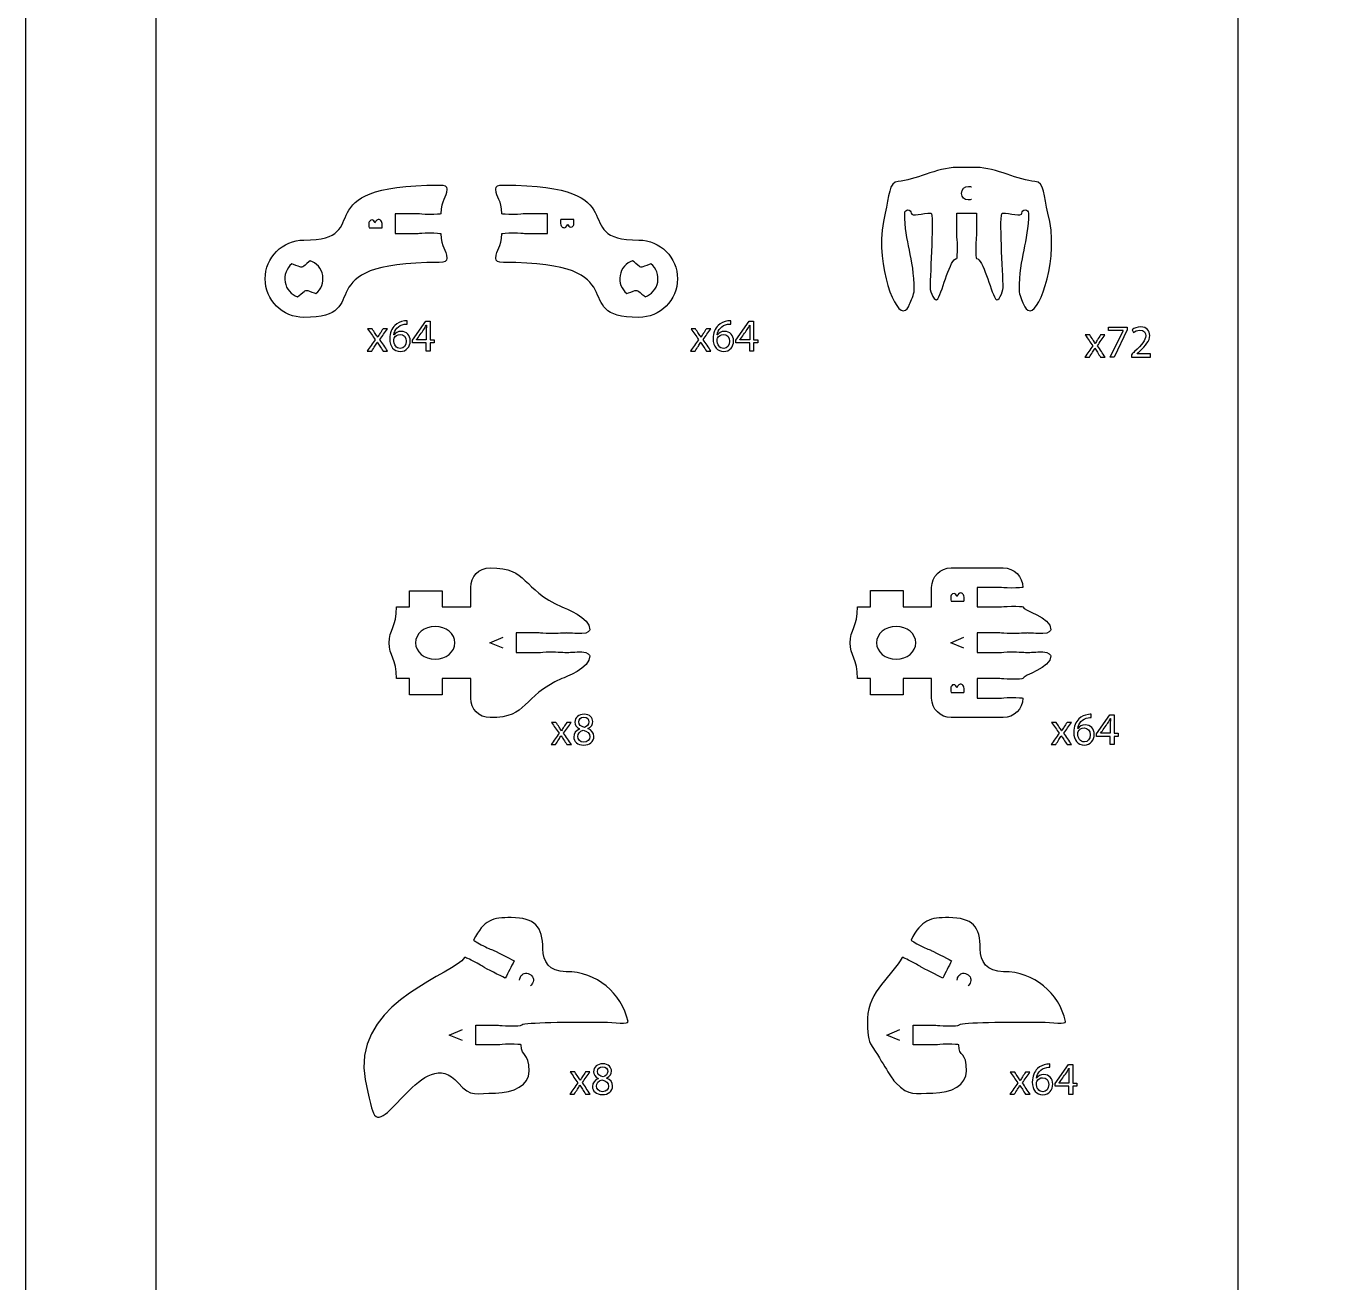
# Model space of a CAD drawing. Extents: x 0 to 1000, y 0 to 600.
# Drawn here: x 0 to 199.1, y 214.3 to 407.2 of the extents above; entities that cross this region are included whole.
import ezdxf

# ---------------------------------------------------------------- set-up
doc = ezdxf.new("R2010")
doc.units = 0
doc.header["$MEASUREMENT"] = 0
doc.layers.add('DEFAULT', color=7, linetype='CONTINUOUS')

msp = doc.modelspace()

# ---------------------------------------------------------------- linework, layer by layer
at = {"layer": 'DEFAULT', "color": 250}
for points in [[(0.05, 600.05), (1000.05, 600.05), (1000.05, 0.05), (0.05, 0.05)], [(61.53, 357.27), (61.53, 358.52), (59.4, 358.52), (59.4, 358.93), (61.45, 361.85), (62.12, 361.85), (62.12, 359), (62.76, 359), (62.76, 358.52), (62.12, 358.52), (62.12, 357.27)], [(111.19, 357.27), (111.19, 358.52), (109.06, 358.52), (109.06, 358.93), (111.1, 361.85), (111.77, 361.85), (111.77, 359), (112.42, 359), (112.42, 358.52), (111.77, 358.52), (111.77, 357.27)], [(169.16, 360.91), (169.16, 360.5), (167.16, 356.33), (166.52, 356.33), (168.51, 360.38), (168.51, 360.4), (166.26, 360.4), (166.26, 360.91)], [(166.56, 296.84), (166.56, 298.09), (164.43, 298.09), (164.43, 298.5), (166.48, 301.43), (167.15, 301.43), (167.15, 298.58), (167.79, 298.58), (167.79, 298.09), (167.15, 298.09), (167.15, 296.84)], [(160.2, 243.14), (160.2, 244.39), (158.07, 244.39), (158.07, 244.8), (160.12, 247.73), (160.79, 247.73), (160.79, 244.88), (161.43, 244.88), (161.43, 244.39), (160.79, 244.39), (160.79, 243.14)]]:
    msp.add_lwpolyline(points, close=True, dxfattribs=at)
for points in [[(166.14, 570.05), (186.14, 570.05), (186.14, 134.45), (20.05, 134.45), (20.05, 570.05), (40.57, 570.05)], [(73.32, 311.63), (71.3, 312.47), (73.32, 313.32)], [(144.09, 311.63), (142.07, 312.47), (144.09, 313.32)], [(67.08, 251.41), (65.06, 252.24), (67.08, 253.1)], [(134.26, 251.41), (132.24, 252.24), (134.26, 253.1)]]:
    msp.add_lwpolyline(points, dxfattribs=at)
at = {"layer": 'DEFAULT', "color": 1}
for points, knots in [([(142.99, 371.46), (141.9, 371.46), (140.89, 366.64), (140.06, 365.29), (139.63, 364.57), (138.89, 366.4), (138.89, 366.97), (138.89, 369.18), (139.54, 378.46), (138.99, 378.46), (137.84, 378.46), (135.99, 377.82), (135.99, 378.46), (135.99, 378.74), (135.77, 378.96), (135.49, 378.96), (135.22, 378.96), (134.99, 378.74), (134.99, 378.46), (134.99, 373.86), (136.44, 371.81), (136.44, 366.62), (136.44, 365.96), (135.94, 364.96), (135.74, 364.45), (135.52, 363.9), (135.3, 363.45), (134.74, 363.45), (133.22, 363.45), (130.18, 371.5), (131.99, 378.46), (132.64, 380.95), (132.51, 383.28), (133.99, 383.32), (136.43, 383.4), (139.95, 385.46), (142.99, 385.46), (143.99, 385.46), (144.99, 385.46), (145.99, 385.46), (149.03, 385.46), (152.55, 383.4), (154.99, 383.32), (156.47, 383.28), (156.34, 380.95), (156.99, 378.46), (158.81, 371.5), (155.76, 363.45), (154.24, 363.45), (153.68, 363.45), (153.46, 363.9), (153.24, 364.45), (153.03, 364.96), (152.54, 365.96), (152.54, 366.62), (152.54, 371.81), (153.99, 373.86), (153.99, 378.46), (153.99, 378.74), (153.77, 378.96), (153.49, 378.96), (153.21, 378.96), (152.99, 378.74), (152.99, 378.46), (152.99, 377.82), (151.14, 378.46), (149.99, 378.46), (149.44, 378.46), (150.09, 369.18), (150.09, 366.97), (150.09, 366.4), (149.35, 364.57), (148.92, 365.29), (148.1, 366.64), (147.07, 371.46), (145.99, 371.46), (145.94, 371.46), (145.89, 372.24), (145.89, 373.21), (145.89, 374.18), (145.99, 374.78), (145.99, 374.96), (145.99, 376.13), (145.99, 377.29), (145.99, 378.46), (144.99, 378.46), (143.99, 378.46), (142.99, 378.46), (142.99, 377.29), (142.99, 376.13), (142.99, 374.96), (142.99, 374.78), (143.09, 374.18), (143.09, 373.21), (143.09, 372.24), (143.05, 371.46), (142.99, 371.46)], [1, 1, 1, 1, 2, 2, 2, 3, 3, 3, 4, 4, 4, 5, 5, 5, 6, 6, 6, 7, 7, 7, 8, 8, 8, 9, 9, 9, 10, 10, 10, 11, 11, 11, 12, 12, 12, 13, 13, 13, 21.5, 21.5, 21.5, 22.5, 22.5, 22.5, 23.5, 23.5, 23.5, 24.5, 24.5, 24.5, 25.5, 25.5, 25.5, 26.5, 26.5, 26.5, 27.5, 27.5, 27.5, 28.5, 28.5, 28.5, 29.5, 29.5, 29.5, 30.5, 30.5, 30.5, 31.5, 31.5, 31.5, 32.5, 32.5, 32.5, 33.5, 33.5, 33.5, 34.5, 34.5, 34.5, 35.5, 35.5, 35.5, 45.42, 45.42, 45.42, 53.92, 53.92, 53.92, 63.84, 63.84, 63.84, 64.84, 64.84, 64.84, 65.84, 65.84, 65.84, 65.84]), ([(63.76, 375.29), (63.75, 375.35), (62.97, 375.44), (62.01, 375.44), (61.05, 375.44), (60.44, 375.34), (60.26, 375.34), (59.39, 375.34), (56.76, 375.33), (56.76, 375.33), (56.76, 376.34), (56.76, 377.34), (56.76, 378.34), (57.93, 378.34), (59.09, 378.34), (60.26, 378.34), (60.44, 378.34), (61.04, 378.24), (62.01, 378.24), (62.98, 378.24), (63.76, 378.28), (63.76, 378.34), (63.76, 380.55), (64.67, 380.71), (64.67, 382.1), (64.67, 382.62), (64.44, 382.75), (63.52, 382.75), (42.25, 382.75), (54.15, 374.3), (42.73, 374.3), (39.46, 374.3), (36.79, 371.63), (36.79, 368.36), (36.79, 365.09), (39.46, 362.43), (42.73, 362.43), (54.15, 362.43), (42.25, 370.88), (63.52, 370.88), (64.45, 370.88), (64.67, 371), (64.67, 371.52), (64.67, 372.92), (63.76, 373.08), (63.76, 375.29)], [1, 1, 1, 1, 2, 2, 2, 3, 3, 3, 4, 4, 4, 12.51, 12.51, 12.51, 22.43, 22.43, 22.43, 23.43, 23.43, 23.43, 24.43, 24.43, 24.43, 25.43, 25.43, 25.43, 26.43, 26.43, 26.43, 27.43, 27.43, 27.43, 28.43, 28.43, 28.43, 29.43, 29.43, 29.43, 30.43, 30.43, 30.43, 31.43, 31.43, 31.43, 32.43, 32.43, 32.43, 32.43]), ([(72.22, 371.52), (72.22, 371), (72.45, 370.88), (73.37, 370.88), (94.64, 370.88), (82.74, 362.43), (94.16, 362.43), (97.44, 362.43), (100.1, 365.09), (100.1, 368.36), (100.1, 371.63), (97.44, 374.3), (94.17, 374.3), (82.74, 374.3), (94.65, 382.75), (73.37, 382.75), (72.45, 382.75), (72.23, 382.62), (72.23, 382.1), (72.23, 380.71), (73.13, 380.55), (73.13, 378.34), (73.13, 378.28), (73.91, 378.24), (74.88, 378.24), (75.85, 378.24), (76.46, 378.34), (76.63, 378.34), (77.8, 378.34), (78.97, 378.34), (80.13, 378.34), (80.13, 377.34), (80.13, 376.34), (80.13, 375.33), (80.13, 375.33), (77.51, 375.34), (76.63, 375.34), (76.46, 375.34), (75.85, 375.44), (74.88, 375.44), (73.92, 375.44), (73.14, 375.35), (73.13, 375.29), (73.13, 373.08), (72.22, 372.92), (72.22, 371.52)], [1, 1, 1, 1, 2, 2, 2, 3, 3, 3, 4, 4, 4, 5, 5, 5, 6, 6, 6, 7, 7, 7, 8, 8, 8, 9, 9, 9, 10, 10, 10, 19.92, 19.92, 19.92, 28.43, 28.43, 28.43, 29.43, 29.43, 29.43, 30.43, 30.43, 30.43, 31.43, 31.43, 31.43, 32.43, 32.43, 32.43, 32.43]), ([(44.58, 366.09), (44.31, 366.19), (43.6, 366.45), (43.36, 366.54), (43.16, 366.61), (42.93, 366.57), (42.76, 366.43), (42.57, 366.27), (41.98, 365.78), (41.76, 365.59), (40.79, 365.93), (40.03, 366.77), (39.84, 367.86), (39.65, 368.93), (40.08, 369.99), (40.87, 370.64), (41.14, 370.54), (41.86, 370.28), (42.1, 370.19), (42.3, 370.12), (42.53, 370.16), (42.7, 370.29), (42.89, 370.46), (43.47, 370.95), (43.7, 371.14), (44.67, 370.79), (45.43, 369.95), (45.62, 368.87), (45.81, 367.79), (45.38, 366.74), (44.58, 366.09)], [1, 1, 1, 1, 2, 2, 2, 3, 3, 3, 4, 4, 4, 5, 5, 5, 6, 6, 6, 7, 7, 7, 8, 8, 8, 9, 9, 9, 10, 10, 10, 11, 11, 11, 11]), ([(91.28, 368.87), (91.47, 369.95), (92.23, 370.79), (93.2, 371.14), (93.42, 370.95), (94, 370.46), (94.2, 370.29), (94.36, 370.16), (94.59, 370.12), (94.8, 370.19), (95.04, 370.28), (95.76, 370.54), (96.03, 370.64), (96.82, 369.99), (97.25, 368.93), (97.06, 367.86), (96.87, 366.77), (96.1, 365.93), (95.13, 365.59), (94.91, 365.78), (94.33, 366.27), (94.14, 366.43), (93.97, 366.57), (93.74, 366.61), (93.54, 366.54), (93.3, 366.45), (92.59, 366.19), (92.31, 366.09), (91.51, 366.74), (91.08, 367.79), (91.28, 368.87)], [1, 1, 1, 1, 2, 2, 2, 3, 3, 3, 4, 4, 4, 5, 5, 5, 6, 6, 6, 7, 7, 7, 8, 8, 8, 9, 9, 9, 10, 10, 10, 11, 11, 11, 11]), ([(85.41, 311.08), (84.44, 311.08), (83.35, 310.98), (83.1, 310.98), (82.95, 310.98), (81.57, 311.08), (80.6, 311.08), (79.63, 311.08), (79.02, 310.98), (78.85, 310.98), (77.68, 310.98), (76.52, 310.98), (75.35, 310.98), (75.35, 311.98), (75.35, 312.98), (75.35, 313.98), (76.52, 313.98), (77.68, 313.98), (78.85, 313.98), (79.02, 313.98), (79.63, 313.88), (80.6, 313.88), (81.57, 313.88), (82.95, 313.98), (83.1, 313.98), (83.35, 313.98), (84.44, 313.88), (85.41, 313.88), (86.38, 313.88), (86.66, 314.42), (86.66, 314.48), (86.66, 316.41), (82.84, 317.76), (82.35, 317.98), (76.1, 320.73), (77.29, 323.98), (71.35, 323.98), (69.56, 323.98), (68.35, 322.64), (68.35, 320.98), (68.35, 319.98), (68.35, 318.98), (68.35, 317.98), (66.89, 317.98), (65.43, 317.98), (63.97, 317.98), (63.97, 318.81), (63.97, 319.64), (63.97, 320.47), (62.3, 320.47), (60.63, 320.47), (58.97, 320.47), (58.97, 319.64), (58.97, 318.81), (58.97, 317.98), (58.3, 317.98), (57.63, 317.98), (56.97, 317.98), (56.97, 314.94), (55.81, 314.45), (55.81, 312.48), (55.81, 310.5), (56.97, 310.02), (56.97, 306.98), (57.63, 306.98), (58.3, 306.98), (58.97, 306.98), (58.97, 306.15), (58.97, 305.31), (58.97, 304.48), (60.63, 304.48), (62.3, 304.48), (63.97, 304.48), (63.97, 305.31), (63.97, 306.15), (63.97, 306.98), (65.43, 306.98), (66.89, 306.98), (68.35, 306.98), (68.35, 305.98), (68.35, 304.98), (68.35, 303.98), (68.35, 302.32), (69.56, 300.98), (71.35, 300.98), (77.28, 300.98), (76.1, 304.23), (82.35, 306.98), (82.84, 307.2), (86.66, 308.54), (86.66, 310.48), (86.66, 310.54), (86.38, 311.08), (85.41, 311.08)], [1, 1, 1, 1, 2, 2, 2, 3, 3, 3, 4, 4, 4, 13.92, 13.92, 13.92, 22.41, 22.41, 22.41, 32.33, 32.33, 32.33, 33.33, 33.33, 33.33, 34.33, 34.33, 34.33, 35.33, 35.33, 35.33, 36.33, 36.33, 36.33, 37.33, 37.33, 37.33, 38.33, 38.33, 38.33, 39.33, 39.33, 39.33, 47.84, 47.84, 47.84, 60.27, 60.27, 60.27, 67.350007, 67.350007, 67.350007, 81.530007, 81.530007, 81.530007, 88.610007, 88.610007, 88.610007, 94.280007, 94.280007, 94.280007, 95.280007, 95.280007, 95.280007, 96.280007, 96.280007, 96.280007, 101.950007, 101.950007, 101.950007, 109.040007, 109.040007, 109.040007, 123.210007, 123.210007, 123.210007, 130.310014, 130.310014, 130.310014, 142.720018, 142.720018, 142.720018, 151.220018, 151.220018, 151.220018, 152.220018, 152.220018, 152.220018, 153.220018, 153.220018, 153.220018, 154.220018, 154.220018, 154.220018, 155.220018, 155.220018, 155.220018, 155.220018]), ([(153.12, 303.98), (153.12, 304.03), (152.34, 304.08), (151.37, 304.08), (150.41, 304.08), (149.8, 303.98), (149.62, 303.98), (148.46, 303.98), (147.29, 303.98), (146.12, 303.98), (146.12, 304.98), (146.12, 305.98), (146.12, 306.98), (147.29, 306.98), (148.46, 306.98), (149.62, 306.98), (149.8, 306.98), (150.41, 306.88), (151.37, 306.88), (152.34, 306.88), (153.12, 306.92), (153.12, 306.98), (153.12, 307.52), (157.44, 308.55), (157.44, 310.48), (157.44, 310.54), (157.15, 311.08), (156.19, 311.08), (155.22, 311.08), (154.13, 310.98), (153.87, 310.98), (153.73, 310.98), (152.34, 311.08), (151.37, 311.08), (150.41, 311.08), (149.8, 310.98), (149.62, 310.98), (148.46, 310.98), (147.29, 310.98), (146.12, 310.98), (146.12, 311.98), (146.12, 312.98), (146.12, 313.98), (147.29, 313.98), (148.46, 313.98), (149.62, 313.98), (149.8, 313.98), (150.41, 313.88), (151.37, 313.88), (152.34, 313.88), (153.73, 313.98), (153.87, 313.98), (154.13, 313.98), (155.22, 313.88), (156.19, 313.88), (157.15, 313.88), (157.44, 314.42), (157.44, 314.48), (157.44, 316.42), (153.12, 317.44), (153.12, 317.98), (153.12, 318.04), (152.34, 318.08), (151.37, 318.08), (150.41, 318.08), (149.8, 317.98), (149.62, 317.98), (148.46, 317.98), (147.29, 317.98), (146.12, 317.98), (146.12, 318.98), (146.12, 319.98), (146.12, 320.98), (147.29, 320.98), (148.46, 320.98), (149.62, 320.98), (149.8, 320.98), (150.41, 320.88), (151.37, 320.88), (152.34, 320.88), (153.12, 320.93), (153.12, 320.98), (153.12, 322.64), (151.78, 323.98), (150.12, 323.98), (147.46, 323.98), (144.79, 323.98), (142.12, 323.98), (140.47, 323.98), (139.12, 322.64), (139.12, 320.98), (139.12, 319.98), (139.12, 318.98), (139.12, 317.98), (137.66, 317.98), (136.2, 317.98), (134.74, 317.98), (134.74, 318.81), (134.74, 319.64), (134.74, 320.48), (133.08, 320.48), (131.41, 320.48), (129.74, 320.48), (129.74, 319.64), (129.74, 318.81), (129.74, 317.98), (129.07, 317.98), (128.41, 317.98), (127.74, 317.98), (127.74, 314.94), (126.59, 314.45), (126.59, 312.48), (126.59, 310.51), (127.74, 310.02), (127.74, 306.98), (128.41, 306.98), (129.07, 306.98), (129.74, 306.98), (129.74, 306.15), (129.74, 305.31), (129.74, 304.48), (131.41, 304.48), (133.07, 304.48), (134.74, 304.48), (134.74, 305.31), (134.74, 306.15), (134.74, 306.98), (136.2, 306.98), (137.66, 306.98), (139.12, 306.98), (139.12, 305.98), (139.12, 304.98), (139.12, 303.98), (139.12, 302.32), (140.47, 300.98), (142.12, 300.98), (144.79, 300.98), (147.46, 300.98), (150.12, 300.98), (151.78, 300.98), (153.12, 302.32), (153.12, 303.98)], [1, 1, 1, 1, 2, 2, 2, 3, 3, 3, 12.92, 12.92, 12.92, 21.42, 21.42, 21.42, 31.34, 31.34, 31.34, 32.34, 32.34, 32.34, 33.34, 33.34, 33.34, 34.34, 34.34, 34.34, 35.34, 35.34, 35.34, 36.34, 36.34, 36.34, 37.34, 37.34, 37.34, 38.34, 38.34, 38.34, 48.26, 48.26, 48.26, 56.76, 56.76, 56.76, 66.68, 66.68, 66.68, 67.68, 67.68, 67.68, 68.68, 68.68, 68.68, 69.68, 69.68, 69.68, 70.68, 70.68, 70.68, 71.68, 71.68, 71.68, 72.68, 72.68, 72.68, 73.68, 73.68, 73.68, 83.6, 83.6, 83.6, 92.11, 92.11, 92.11, 102.03, 102.03, 102.03, 103.03, 103.03, 103.03, 104.03, 104.03, 104.03, 105.03, 105.03, 105.03, 127.71, 127.71, 127.71, 128.71, 128.71, 128.71, 137.22, 137.22, 137.22, 149.65, 149.65, 149.65, 156.730007, 156.730007, 156.730007, 170.910007, 170.910007, 170.910007, 177.990007, 177.990007, 177.990007, 183.660007, 183.660007, 183.660007, 184.660007, 184.660007, 184.660007, 185.660007, 185.660007, 185.660007, 191.330007, 191.330007, 191.330007, 198.420007, 198.420007, 198.420007, 212.590007, 212.590007, 212.590007, 219.690014, 219.690014, 219.690014, 232.100018, 232.100018, 232.100018, 240.600018, 240.600018, 240.600018, 241.600018, 241.600018, 241.600018, 264.28002, 264.28002, 264.28002, 265.28002, 265.28002, 265.28002, 265.28002]), ([(62.9, 309.96), (61.23, 309.96), (59.88, 311.09), (59.88, 312.48), (59.88, 313.86), (61.23, 314.99), (62.9, 314.99), (64.57, 314.99), (65.92, 313.86), (65.92, 312.48), (65.92, 311.09), (64.57, 309.96), (62.9, 309.96)], [1, 1, 1, 1, 2, 2, 2, 3, 3, 3, 4, 4, 4, 5, 5, 5, 5]), ([(130.65, 312.48), (130.65, 313.87), (132, 314.99), (133.67, 314.99), (135.34, 314.99), (136.69, 313.87), (136.69, 312.48), (136.69, 311.09), (135.34, 309.96), (133.67, 309.96), (132, 309.96), (130.65, 311.09), (130.65, 312.48)], [1, 1, 1, 1, 2, 2, 2, 3, 3, 3, 4, 4, 4, 5, 5, 5, 5]), ([(92.5, 254.34), (92.6, 253.81), (90.49, 254.25), (88.65, 254.25), (81.72, 254.25), (76.11, 254.18), (76.11, 253.75), (76.11, 253.69), (75.33, 253.65), (74.36, 253.65), (73.39, 253.65), (72.79, 253.75), (72.61, 253.75), (71.44, 253.75), (70.28, 253.75), (69.11, 253.75), (69.11, 252.75), (69.11, 251.75), (69.11, 250.75), (70.28, 250.75), (71.44, 250.75), (72.61, 250.75), (72.79, 250.75), (73.39, 250.85), (74.36, 250.85), (75.33, 250.85), (76.11, 250.8), (76.11, 250.75), (76.11, 248.72), (77.31, 249.8), (77.31, 246.71), (77.31, 244.6), (75, 243.35), (72.13, 243.35), (69.25, 243.35), (68.39, 242.58), (66.43, 244.9), (61.05, 251.24), (54.83, 235.66), (53.25, 240.64), (52.98, 241.5), (52.03, 245.14), (51.95, 247.2), (51.54, 257.74), (65.89, 261.61), (67.41, 264.16), (67.44, 264.21), (68.15, 263.89), (69.02, 263.45), (69.88, 263.01), (70.37, 262.65), (70.53, 262.57), (71.31, 262.17), (73.65, 260.97), (73.65, 260.97), (74.1, 261.86), (74.56, 262.75), (75.01, 263.64), (75.01, 263.64), (72.67, 264.84), (71.89, 265.24), (71.74, 265.32), (71.15, 265.5), (70.29, 265.95), (69.43, 266.39), (68.75, 266.78), (68.78, 266.83), (70.4, 270), (71.72, 270.28), (74.57, 270.28), (78.19, 270.28), (79.42, 268.88), (79.42, 265.5), (79.42, 263.52), (80.39, 261.98), (82.99, 261.98), (87.65, 261.98), (91.54, 258.71), (92.5, 254.34)], [1, 1, 1, 1, 2, 2, 2, 3, 3, 3, 4, 4, 4, 5, 5, 5, 14.92, 14.92, 14.92, 23.42, 23.42, 23.42, 33.34, 33.34, 33.34, 34.34, 34.34, 34.34, 35.34, 35.34, 35.34, 36.34, 36.34, 36.34, 37.34, 37.34, 37.34, 38.34, 38.34, 38.34, 39.34, 39.34, 39.34, 40.34, 40.34, 40.34, 41.34, 41.34, 41.34, 42.34, 42.34, 42.34, 43.34, 43.34, 43.34, 44.34, 44.34, 44.34, 52.84187, 52.84187, 52.84187, 53.84187, 53.84187, 53.84187, 54.84187, 54.84187, 54.84187, 55.84187, 55.84187, 55.84187, 56.84187, 56.84187, 56.84187, 57.84187, 57.84187, 57.84187, 58.84187, 58.84187, 58.84187, 59.84187, 59.84187, 59.84187, 59.84187]), ([(135.96, 266.83), (137.58, 270.01), (138.9, 270.28), (141.75, 270.28), (145.37, 270.28), (146.6, 268.89), (146.6, 265.5), (146.6, 263.52), (147.57, 261.98), (150.18, 261.98), (154.83, 261.98), (158.73, 258.71), (159.68, 254.34), (159.78, 253.81), (157.68, 254.25), (155.83, 254.25), (148.9, 254.25), (143.29, 254.19), (143.29, 253.75), (143.29, 253.7), (142.51, 253.65), (141.55, 253.65), (140.57, 253.65), (139.97, 253.75), (139.79, 253.75), (138.63, 253.75), (137.46, 253.75), (136.29, 253.75), (136.29, 252.75), (136.29, 251.75), (136.29, 250.75), (137.46, 250.75), (138.63, 250.75), (139.79, 250.75), (139.97, 250.75), (140.57, 250.85), (141.55, 250.85), (142.51, 250.85), (143.29, 250.81), (143.29, 250.75), (143.29, 248.73), (144.49, 249.81), (144.49, 246.72), (144.49, 244.6), (142.18, 243.35), (139.31, 243.35), (136.43, 243.35), (135.76, 242.76), (133.61, 244.91), (132.9, 245.62), (131.77, 247.75), (129.73, 250.91), (129.24, 251.66), (129.29, 253.78), (129.29, 254.83), (129.29, 258.9), (133.23, 261.49), (134.59, 264.16), (134.62, 264.21), (135.33, 263.9), (136.2, 263.45), (137.06, 263.02), (137.55, 262.65), (137.71, 262.57), (138.49, 262.17), (140.83, 260.98), (140.83, 260.98), (141.28, 261.87), (141.74, 262.76), (142.19, 263.65), (142.19, 263.65), (139.85, 264.84), (139.07, 265.24), (138.92, 265.32), (138.33, 265.51), (137.47, 265.95), (136.61, 266.39), (135.94, 266.78), (135.96, 266.83)], [1, 1, 1, 1, 2, 2, 2, 3, 3, 3, 4, 4, 4, 5, 5, 5, 6, 6, 6, 7, 7, 7, 8, 8, 8, 9, 9, 9, 18.92, 18.92, 18.92, 27.42, 27.42, 27.42, 37.34, 37.34, 37.34, 38.34, 38.34, 38.34, 39.34, 39.34, 39.34, 40.34, 40.34, 40.34, 41.34, 41.34, 41.34, 42.34, 42.34, 42.34, 43.34, 43.34, 43.34, 44.34, 44.34, 44.34, 45.34, 45.34, 45.34, 46.34, 46.34, 46.34, 47.34, 47.34, 47.34, 48.34, 48.34, 48.34, 56.84187, 56.84187, 56.84187, 57.84187, 57.84187, 57.84187, 58.84187, 58.84187, 58.84187, 59.84187, 59.84187, 59.84187, 59.84187])]:
    msp.add_open_spline(points, degree=3, knots=knots, dxfattribs=at)
at = {"layer": 'DEFAULT', "color": 250}
for points, knots in [([(145.26, 380.56), (145.16, 380.51), (144.97, 380.46), (144.72, 380.46), (144.16, 380.46), (143.73, 380.82), (143.73, 381.48), (143.73, 382.11), (144.16, 382.55), (144.78, 382.55), (145.03, 382.55), (145.19, 382.49), (145.26, 382.46)], [0, 0, 0, 0, 1, 1, 1, 2, 2, 2, 3, 3, 3, 4, 4, 4, 4]), ([(52.74, 376.2), (52.71, 376.31), (52.69, 376.49), (52.69, 376.67), (52.69, 376.94), (52.74, 377.11), (52.84, 377.23), (52.92, 377.33), (53.04, 377.4), (53.2, 377.4), (53.39, 377.4), (53.57, 377.14), (53.64, 376.93), (53.64, 376.93), (53.86, 377.47), (54.15, 377.47), (54.33, 377.47), (54.46, 377.4), (54.56, 377.3), (54.69, 377.16), (54.75, 376.93), (54.75, 376.6), (54.75, 376.42), (54.74, 376.29), (54.73, 376.2), (54.06, 376.2), (53.4, 376.2), (52.74, 376.2)], [5.64, 5.64, 5.64, 5.64, 6.64, 6.64, 6.64, 7.64, 7.64, 7.64, 8.64, 8.64, 8.64, 9.64, 9.64, 9.64, 10.64, 10.64, 10.64, 11.64, 11.64, 11.64, 12.64, 12.64, 12.64, 13.64, 13.64, 13.64, 19.28, 19.28, 19.28, 19.28]), ([(84.16, 377.47), (84.18, 377.36), (84.2, 377.18), (84.2, 377), (84.2, 376.73), (84.16, 376.57), (84.05, 376.44), (83.98, 376.34), (83.86, 376.27), (83.7, 376.27), (83.5, 376.27), (83.33, 376.53), (83.25, 376.74), (83.25, 376.74), (83.04, 376.2), (82.74, 376.2), (82.57, 376.2), (82.43, 376.27), (82.33, 376.37), (82.2, 376.51), (82.14, 376.74), (82.14, 377.07), (82.14, 377.25), (82.15, 377.38), (82.17, 377.47), (82.83, 377.47), (83.5, 377.47), (84.16, 377.47)], [5.64, 5.64, 5.64, 5.64, 6.64, 6.64, 6.64, 7.64, 7.64, 7.64, 8.64, 8.64, 8.64, 9.64, 9.64, 9.64, 10.64, 10.64, 10.64, 11.64, 11.64, 11.64, 12.64, 12.64, 12.64, 13.64, 13.64, 13.64, 19.28, 19.28, 19.28, 19.28]), ([(53.21, 360.68), (53.38, 360.44), (53.54, 360.19), (53.7, 359.95), (53.83, 359.76), (53.93, 359.58), (54.05, 359.39), (54.05, 359.39), (54.06, 359.39), (54.07, 359.39), (54.18, 359.6), (54.29, 359.77), (54.41, 359.96), (54.57, 360.2), (54.73, 360.44), (54.89, 360.68), (55.11, 360.68), (55.33, 360.68), (55.56, 360.68), (55.17, 360.13), (54.78, 359.58), (54.39, 359.03), (54.79, 358.44), (55.19, 357.86), (55.59, 357.27), (55.36, 357.27), (55.12, 357.27), (54.89, 357.27), (54.72, 357.52), (54.55, 357.78), (54.38, 358.04), (54.25, 358.24), (54.14, 358.43), (54.02, 358.63), (54.01, 358.63), (54.01, 358.63), (54, 358.63), (53.89, 358.43), (53.77, 358.24), (53.64, 358.04), (53.48, 357.78), (53.31, 357.52), (53.15, 357.27), (52.92, 357.27), (52.69, 357.27), (52.47, 357.27), (52.87, 357.85), (53.27, 358.43), (53.68, 359.01), (53.29, 359.57), (52.91, 360.13), (52.52, 360.68), (52.75, 360.68), (52.98, 360.68), (53.21, 360.68)], [0, 0, 0, 0, 2.496157, 2.496157, 2.496157, 3.496157, 3.496157, 3.496157, 3.556157, 3.556157, 3.556157, 4.556157, 4.556157, 4.556157, 7.024598, 7.024598, 7.024598, 8.924598, 8.924598, 8.924598, 14.651063, 14.651063, 14.651063, 20.697549, 20.697549, 20.697549, 22.697549, 22.697549, 22.697549, 25.299241, 25.299241, 25.299241, 26.299241, 26.299241, 26.299241, 26.339241, 26.339241, 26.339241, 27.339241, 27.339241, 27.339241, 29.930071, 29.930071, 29.930071, 31.870071, 31.870071, 31.870071, 37.889805, 37.889805, 37.889805, 43.654005, 43.654005, 43.654005, 45.614005, 45.614005, 45.614005, 45.614005]), ([(58.61, 361.42), (58.48, 361.42), (58.32, 361.42), (58.14, 361.39), (57.17, 361.23), (56.66, 360.51), (56.55, 359.76), (56.56, 359.76), (56.56, 359.76), (56.57, 359.76), (56.79, 360.05), (57.17, 360.29), (57.68, 360.29), (58.49, 360.29), (59.06, 359.7), (59.06, 358.81), (59.06, 357.97), (58.49, 357.19), (57.54, 357.19), (56.56, 357.19), (55.92, 357.95), (55.92, 359.15), (55.92, 360.05), (56.24, 360.76), (56.69, 361.21), (57.07, 361.59), (57.58, 361.82), (58.16, 361.89), (58.34, 361.92), (58.5, 361.93), (58.61, 361.93), (58.61, 361.76), (58.61, 361.59), (58.61, 361.42)], [1.44, 1.44, 1.44, 1.44, 2.44, 2.44, 2.44, 3.44, 3.44, 3.44, 3.5, 3.5, 3.5, 4.5, 4.5, 4.5, 5.5, 5.5, 5.5, 6.5, 6.5, 6.5, 7.5, 7.5, 7.5, 8.5, 8.5, 8.5, 9.5, 9.5, 9.5, 10.5, 10.5, 10.5, 11.94, 11.94, 11.94, 11.94]), ([(61.53, 359), (61.53, 359.51), (61.53, 360.02), (61.53, 360.54), (61.53, 360.78), (61.54, 361.02), (61.55, 361.25), (61.55, 361.25), (61.54, 361.25), (61.53, 361.25), (61.39, 360.99), (61.28, 360.79), (61.15, 360.58), (60.78, 360.06), (60.4, 359.54), (60.03, 359.02), (60.03, 359.01), (60.03, 359.01), (60.03, 359), (60.53, 359), (61.03, 359), (61.53, 359)], [4.26, 4.26, 4.26, 4.26, 8.6, 8.6, 8.6, 9.6, 9.6, 9.6, 9.66, 9.66, 9.66, 10.66, 10.66, 10.66, 16.105071, 16.105071, 16.105071, 16.145071, 16.145071, 16.145071, 20.405071, 20.405071, 20.405071, 20.405071]), ([(102.87, 360.68), (103.03, 360.44), (103.19, 360.19), (103.35, 359.95), (103.48, 359.76), (103.59, 359.58), (103.7, 359.39), (103.71, 359.39), (103.71, 359.39), (103.72, 359.39), (103.83, 359.6), (103.95, 359.77), (104.06, 359.96), (104.22, 360.2), (104.38, 360.44), (104.54, 360.68), (104.76, 360.68), (104.99, 360.68), (105.21, 360.68), (104.82, 360.13), (104.43, 359.58), (104.04, 359.03), (104.44, 358.44), (104.84, 357.86), (105.24, 357.27), (105.01, 357.27), (104.77, 357.27), (104.54, 357.27), (104.37, 357.52), (104.2, 357.78), (104.04, 358.04), (103.9, 358.24), (103.79, 358.43), (103.67, 358.63), (103.67, 358.63), (103.66, 358.63), (103.66, 358.63), (103.54, 358.43), (103.42, 358.24), (103.3, 358.04), (103.13, 357.78), (102.97, 357.52), (102.8, 357.27), (102.57, 357.27), (102.35, 357.27), (102.12, 357.27), (102.52, 357.85), (102.93, 358.43), (103.33, 359.01), (102.95, 359.57), (102.56, 360.13), (102.18, 360.68), (102.41, 360.68), (102.64, 360.68), (102.87, 360.68)], [0, 0, 0, 0, 2.496157, 2.496157, 2.496157, 3.496157, 3.496157, 3.496157, 3.556157, 3.556157, 3.556157, 4.556157, 4.556157, 4.556157, 7.024598, 7.024598, 7.024598, 8.924598, 8.924598, 8.924598, 14.651063, 14.651063, 14.651063, 20.697549, 20.697549, 20.697549, 22.697549, 22.697549, 22.697549, 25.299241, 25.299241, 25.299241, 26.299241, 26.299241, 26.299241, 26.339241, 26.339241, 26.339241, 27.339241, 27.339241, 27.339241, 29.930071, 29.930071, 29.930071, 31.870071, 31.870071, 31.870071, 37.889805, 37.889805, 37.889805, 43.654005, 43.654005, 43.654005, 45.614005, 45.614005, 45.614005, 45.614005]), ([(108.27, 361.42), (108.14, 361.42), (107.98, 361.42), (107.8, 361.39), (106.83, 361.23), (106.31, 360.51), (106.21, 359.76), (106.21, 359.76), (106.22, 359.76), (106.23, 359.76), (106.45, 360.05), (106.83, 360.29), (107.34, 360.29), (108.15, 360.29), (108.72, 359.7), (108.72, 358.81), (108.72, 357.97), (108.15, 357.19), (107.2, 357.19), (106.21, 357.19), (105.57, 357.95), (105.57, 359.15), (105.57, 360.05), (105.9, 360.76), (106.35, 361.21), (106.73, 361.59), (107.24, 361.82), (107.82, 361.89), (108, 361.92), (108.15, 361.93), (108.27, 361.93), (108.27, 361.76), (108.27, 361.59), (108.27, 361.42)], [1.44, 1.44, 1.44, 1.44, 2.44, 2.44, 2.44, 3.44, 3.44, 3.44, 3.5, 3.5, 3.5, 4.5, 4.5, 4.5, 5.5, 5.5, 5.5, 6.5, 6.5, 6.5, 7.5, 7.5, 7.5, 8.5, 8.5, 8.5, 9.5, 9.5, 9.5, 10.5, 10.5, 10.5, 11.94, 11.94, 11.94, 11.94]), ([(111.19, 359), (111.19, 359.51), (111.19, 360.02), (111.19, 360.54), (111.19, 360.78), (111.2, 361.02), (111.21, 361.25), (111.2, 361.25), (111.2, 361.25), (111.19, 361.25), (111.05, 360.99), (110.93, 360.79), (110.81, 360.58), (110.43, 360.06), (110.06, 359.54), (109.69, 359.02), (109.69, 359.01), (109.69, 359.01), (109.69, 359), (110.19, 359), (110.69, 359), (111.19, 359)], [4.26, 4.26, 4.26, 4.26, 8.6, 8.6, 8.6, 9.6, 9.6, 9.6, 9.66, 9.66, 9.66, 10.66, 10.66, 10.66, 16.105071, 16.105071, 16.105071, 16.145071, 16.145071, 16.145071, 20.405071, 20.405071, 20.405071, 20.405071]), ([(169.8, 356.33), (169.8, 356.45), (169.8, 356.58), (169.8, 356.71), (169.96, 356.87), (170.12, 357.02), (170.28, 357.18), (171.45, 358.3), (171.98, 358.89), (171.99, 359.58), (171.99, 360.04), (171.76, 360.48), (171.08, 360.48), (170.66, 360.48), (170.32, 360.26), (170.11, 360.09), (170.04, 360.23), (169.97, 360.38), (169.91, 360.52), (170.23, 360.79), (170.68, 360.99), (171.21, 360.99), (172.19, 360.99), (172.61, 360.31), (172.61, 359.66), (172.61, 358.81), (172, 358.13), (171.03, 357.19), (170.91, 357.08), (170.79, 356.97), (170.66, 356.86), (170.66, 356.85), (170.66, 356.85), (170.66, 356.84), (171.35, 356.84), (172.04, 356.84), (172.72, 356.84), (172.72, 356.67), (172.72, 356.5), (172.72, 356.33), (171.75, 356.33), (170.77, 356.33), (169.8, 356.33)], [8.3, 8.3, 8.3, 8.3, 9.38, 9.38, 9.38, 11.303538, 11.303538, 11.303538, 12.303538, 12.303538, 12.303538, 13.303538, 13.303538, 13.303538, 14.303538, 14.303538, 14.303538, 15.664127, 15.664127, 15.664127, 16.664127, 16.664127, 16.664127, 17.664127, 17.664127, 17.664127, 18.664127, 18.664127, 18.664127, 20.079471, 20.079471, 20.079471, 20.119471, 20.119471, 20.119471, 25.959471, 25.959471, 25.959471, 27.419471, 27.419471, 27.419471, 35.719471, 35.719471, 35.719471, 35.719471]), ([(58.43, 358.77), (58.43, 359.43), (58.06, 359.82), (57.49, 359.82), (57.11, 359.82), (56.77, 359.59), (56.6, 359.26), (56.56, 359.19), (56.53, 359.1), (56.53, 358.98), (56.54, 358.23), (56.89, 357.67), (57.54, 357.67), (58.07, 357.67), (58.43, 358.12), (58.43, 358.77)], [1, 1, 1, 1, 2, 2, 2, 3, 3, 3, 4, 4, 4, 5, 5, 5, 6, 6, 6, 6]), ([(108.09, 358.77), (108.09, 359.43), (107.72, 359.82), (107.15, 359.82), (106.77, 359.82), (106.43, 359.59), (106.26, 359.26), (106.21, 359.19), (106.19, 359.1), (106.19, 358.98), (106.2, 358.23), (106.55, 357.67), (107.2, 357.67), (107.73, 357.67), (108.09, 358.12), (108.09, 358.77)], [1, 1, 1, 1, 2, 2, 2, 3, 3, 3, 4, 4, 4, 5, 5, 5, 6, 6, 6, 6]), ([(163.4, 359.74), (163.56, 359.5), (163.72, 359.25), (163.89, 359.01), (164.01, 358.82), (164.12, 358.64), (164.23, 358.45), (164.24, 358.45), (164.25, 358.45), (164.25, 358.45), (164.37, 358.66), (164.48, 358.83), (164.59, 359.01), (164.75, 359.26), (164.91, 359.5), (165.07, 359.74), (165.3, 359.74), (165.52, 359.74), (165.74, 359.74), (165.35, 359.19), (164.97, 358.64), (164.58, 358.09), (164.98, 357.5), (165.38, 356.91), (165.78, 356.33), (165.54, 356.33), (165.31, 356.33), (165.07, 356.33), (164.9, 356.58), (164.74, 356.84), (164.57, 357.1), (164.44, 357.29), (164.32, 357.48), (164.2, 357.69), (164.2, 357.69), (164.19, 357.69), (164.19, 357.69), (164.08, 357.48), (163.96, 357.3), (163.83, 357.1), (163.67, 356.84), (163.5, 356.58), (163.34, 356.33), (163.11, 356.33), (162.88, 356.33), (162.65, 356.33), (163.06, 356.91), (163.46, 357.49), (163.87, 358.07), (163.48, 358.63), (163.09, 359.18), (162.71, 359.74), (162.94, 359.74), (163.17, 359.74), (163.4, 359.74)], [0, 0, 0, 0, 2.496157, 2.496157, 2.496157, 3.496157, 3.496157, 3.496157, 3.556157, 3.556157, 3.556157, 4.556157, 4.556157, 4.556157, 7.024598, 7.024598, 7.024598, 8.924598, 8.924598, 8.924598, 14.651063, 14.651063, 14.651063, 20.697549, 20.697549, 20.697549, 22.697549, 22.697549, 22.697549, 25.299241, 25.299241, 25.299241, 26.299241, 26.299241, 26.299241, 26.339241, 26.339241, 26.339241, 27.339241, 27.339241, 27.339241, 29.930071, 29.930071, 29.930071, 31.870071, 31.870071, 31.870071, 37.889805, 37.889805, 37.889805, 43.654005, 43.654005, 43.654005, 45.614005, 45.614005, 45.614005, 45.614005]), ([(142.1, 318.84), (142.07, 318.96), (142.06, 319.14), (142.06, 319.32), (142.06, 319.58), (142.1, 319.75), (142.2, 319.87), (142.28, 319.98), (142.4, 320.04), (142.56, 320.04), (142.76, 320.04), (142.93, 319.79), (143.01, 319.57), (143.01, 319.57), (143.22, 320.12), (143.52, 320.12), (143.69, 320.12), (143.82, 320.05), (143.92, 319.95), (144.05, 319.81), (144.11, 319.58), (144.11, 319.25), (144.11, 319.07), (144.1, 318.93), (144.09, 318.84), (143.43, 318.84), (142.76, 318.84), (142.1, 318.84)], [5.64, 5.64, 5.64, 5.64, 6.64, 6.64, 6.64, 7.64, 7.64, 7.64, 8.64, 8.64, 8.64, 9.64, 9.64, 9.64, 10.64, 10.64, 10.64, 11.64, 11.64, 11.64, 12.64, 12.64, 12.64, 13.64, 13.64, 13.64, 19.28, 19.28, 19.28, 19.28]), ([(142.1, 304.84), (142.07, 304.96), (142.06, 305.14), (142.06, 305.32), (142.06, 305.58), (142.1, 305.75), (142.2, 305.87), (142.28, 305.98), (142.4, 306.04), (142.56, 306.04), (142.76, 306.04), (142.93, 305.78), (143.01, 305.57), (143.01, 305.57), (143.22, 306.12), (143.52, 306.12), (143.69, 306.12), (143.82, 306.05), (143.92, 305.95), (144.05, 305.81), (144.11, 305.58), (144.11, 305.25), (144.11, 305.07), (144.1, 304.93), (144.09, 304.84), (143.43, 304.84), (142.76, 304.84), (142.1, 304.84)], [5.64, 5.64, 5.64, 5.64, 6.64, 6.64, 6.64, 7.64, 7.64, 7.64, 8.64, 8.64, 8.64, 9.64, 9.64, 9.64, 10.64, 10.64, 10.64, 11.64, 11.64, 11.64, 12.64, 12.64, 12.64, 13.64, 13.64, 13.64, 19.28, 19.28, 19.28, 19.28]), ([(84.17, 298.01), (84.17, 298.59), (84.51, 299), (85.08, 299.24), (85.07, 299.24), (85.07, 299.25), (85.07, 299.26), (84.56, 299.5), (84.34, 299.89), (84.34, 300.29), (84.34, 301.01), (84.96, 301.51), (85.76, 301.51), (86.65, 301.51), (87.09, 300.95), (87.09, 300.38), (87.09, 299.99), (86.9, 299.58), (86.34, 299.31), (86.34, 299.3), (86.34, 299.29), (86.34, 299.29), (86.91, 299.06), (87.26, 298.66), (87.26, 298.1), (87.26, 297.3), (86.58, 296.77), (85.7, 296.77), (84.74, 296.77), (84.17, 297.34), (84.17, 298.01)], [1, 1, 1, 1, 2, 2, 2, 2.063246, 2.063246, 2.063246, 3.063246, 3.063246, 3.063246, 4.063246, 4.063246, 4.063246, 5.063246, 5.063246, 5.063246, 6.063246, 6.063246, 6.063246, 6.123246, 6.123246, 6.123246, 7.123246, 7.123246, 7.123246, 8.123246, 8.123246, 8.123246, 9.123246, 9.123246, 9.123246, 9.123246]), ([(84.93, 300.33), (84.93, 299.87), (85.27, 299.62), (85.8, 299.48), (86.2, 299.62), (86.5, 299.9), (86.5, 300.32), (86.5, 300.68), (86.28, 301.06), (85.72, 301.06), (85.21, 301.07), (84.93, 300.73), (84.93, 300.33)], [1, 1, 1, 1, 2, 2, 2, 3, 3, 3, 4, 4, 4, 5, 5, 5, 5]), ([(163.64, 301), (163.51, 301), (163.35, 301), (163.17, 300.97), (162.2, 300.81), (161.69, 300.09), (161.58, 299.34), (161.59, 299.34), (161.59, 299.34), (161.6, 299.34), (161.82, 299.63), (162.2, 299.87), (162.71, 299.87), (163.52, 299.87), (164.09, 299.28), (164.09, 298.39), (164.09, 297.55), (163.52, 296.77), (162.57, 296.77), (161.59, 296.77), (160.94, 297.53), (160.94, 298.73), (160.94, 299.63), (161.27, 300.34), (161.72, 300.79), (162.1, 301.17), (162.61, 301.4), (163.19, 301.47), (163.37, 301.5), (163.53, 301.51), (163.64, 301.51), (163.64, 301.34), (163.64, 301.17), (163.64, 301)], [1.44, 1.44, 1.44, 1.44, 2.44, 2.44, 2.44, 3.44, 3.44, 3.44, 3.5, 3.5, 3.5, 4.5, 4.5, 4.5, 5.5, 5.5, 5.5, 6.5, 6.5, 6.5, 7.5, 7.5, 7.5, 8.5, 8.5, 8.5, 9.5, 9.5, 9.5, 10.5, 10.5, 10.5, 11.94, 11.94, 11.94, 11.94]), ([(166.56, 298.58), (166.56, 299.09), (166.56, 299.6), (166.56, 300.11), (166.56, 300.35), (166.57, 300.59), (166.58, 300.83), (166.57, 300.83), (166.57, 300.83), (166.56, 300.83), (166.42, 300.56), (166.31, 300.37), (166.18, 300.15), (165.81, 299.63), (165.43, 299.11), (165.06, 298.59), (165.06, 298.59), (165.06, 298.59), (165.06, 298.58), (165.56, 298.58), (166.06, 298.58), (166.56, 298.58)], [4.26, 4.26, 4.26, 4.26, 8.6, 8.6, 8.6, 9.6, 9.6, 9.6, 9.66, 9.66, 9.66, 10.66, 10.66, 10.66, 16.105071, 16.105071, 16.105071, 16.145071, 16.145071, 16.145071, 20.405071, 20.405071, 20.405071, 20.405071]), ([(81.44, 300.26), (81.6, 300.02), (81.77, 299.77), (81.93, 299.53), (82.06, 299.34), (82.16, 299.16), (82.27, 298.97), (82.28, 298.97), (82.29, 298.97), (82.3, 298.97), (82.41, 299.18), (82.52, 299.35), (82.63, 299.54), (82.79, 299.78), (82.95, 300.02), (83.11, 300.26), (83.34, 300.26), (83.56, 300.26), (83.78, 300.26), (83.4, 299.71), (83.01, 299.16), (82.62, 298.61), (83.02, 298.02), (83.42, 297.44), (83.82, 296.85), (83.58, 296.85), (83.35, 296.85), (83.11, 296.85), (82.95, 297.1), (82.78, 297.36), (82.61, 297.62), (82.48, 297.81), (82.37, 298.01), (82.25, 298.21), (82.24, 298.21), (82.24, 298.21), (82.23, 298.21), (82.12, 298.01), (82, 297.82), (81.87, 297.62), (81.71, 297.36), (81.54, 297.1), (81.38, 296.85), (81.15, 296.85), (80.92, 296.85), (80.69, 296.85), (81.1, 297.43), (81.5, 298.01), (81.91, 298.59), (81.52, 299.15), (81.14, 299.71), (80.75, 300.26), (80.98, 300.26), (81.21, 300.26), (81.44, 300.26)], [1.96, 1.96, 1.96, 1.96, 4.456157, 4.456157, 4.456157, 5.456157, 5.456157, 5.456157, 5.516157, 5.516157, 5.516157, 6.516157, 6.516157, 6.516157, 8.984598, 8.984598, 8.984598, 10.884598, 10.884598, 10.884598, 16.611063, 16.611063, 16.611063, 22.657549, 22.657549, 22.657549, 24.657549, 24.657549, 24.657549, 27.259241, 27.259241, 27.259241, 28.259241, 28.259241, 28.259241, 28.299241, 28.299241, 28.299241, 29.299241, 29.299241, 29.299241, 31.890071, 31.890071, 31.890071, 33.830071, 33.830071, 33.830071, 39.849805, 39.849805, 39.849805, 45.614005, 45.614005, 45.614005, 47.574005, 47.574005, 47.574005, 47.574005]), ([(86.64, 298.04), (86.64, 298.59), (86.25, 298.86), (85.63, 299.04), (85.09, 298.88), (84.8, 298.53), (84.8, 298.09), (84.78, 297.63), (85.13, 297.22), (85.72, 297.22), (86.28, 297.22), (86.64, 297.56), (86.64, 298.04)], [1, 1, 1, 1, 2, 2, 2, 3, 3, 3, 4, 4, 4, 5, 5, 5, 5]), ([(158.24, 300.26), (158.4, 300.02), (158.57, 299.77), (158.73, 299.53), (158.86, 299.34), (158.96, 299.16), (159.07, 298.97), (159.08, 298.97), (159.09, 298.97), (159.1, 298.97), (159.21, 299.18), (159.32, 299.35), (159.43, 299.54), (159.59, 299.78), (159.75, 300.02), (159.91, 300.26), (160.14, 300.26), (160.36, 300.26), (160.58, 300.26), (160.2, 299.71), (159.81, 299.16), (159.42, 298.61), (159.82, 298.02), (160.22, 297.44), (160.62, 296.85), (160.38, 296.85), (160.15, 296.85), (159.91, 296.85), (159.75, 297.1), (159.58, 297.36), (159.41, 297.62), (159.28, 297.81), (159.17, 298.01), (159.05, 298.21), (159.04, 298.21), (159.04, 298.21), (159.03, 298.21), (158.92, 298.01), (158.8, 297.82), (158.67, 297.62), (158.51, 297.36), (158.34, 297.1), (158.18, 296.85), (157.95, 296.85), (157.72, 296.85), (157.49, 296.85), (157.9, 297.43), (158.3, 298.01), (158.71, 298.59), (158.32, 299.15), (157.94, 299.71), (157.55, 300.26), (157.78, 300.26), (158.01, 300.26), (158.24, 300.26)], [0, 0, 0, 0, 2.496157, 2.496157, 2.496157, 3.496157, 3.496157, 3.496157, 3.556157, 3.556157, 3.556157, 4.556157, 4.556157, 4.556157, 7.024598, 7.024598, 7.024598, 8.924598, 8.924598, 8.924598, 14.651063, 14.651063, 14.651063, 20.697549, 20.697549, 20.697549, 22.697549, 22.697549, 22.697549, 25.299241, 25.299241, 25.299241, 26.299241, 26.299241, 26.299241, 26.339241, 26.339241, 26.339241, 27.339241, 27.339241, 27.339241, 29.930071, 29.930071, 29.930071, 31.870071, 31.870071, 31.870071, 37.889805, 37.889805, 37.889805, 43.654005, 43.654005, 43.654005, 45.614005, 45.614005, 45.614005, 45.614005]), ([(163.46, 298.35), (163.46, 299), (163.09, 299.4), (162.52, 299.4), (162.14, 299.4), (161.8, 299.17), (161.63, 298.83), (161.59, 298.76), (161.56, 298.67), (161.56, 298.56), (161.57, 297.8), (161.92, 297.25), (162.57, 297.25), (163.1, 297.25), (163.46, 297.69), (163.46, 298.35)], [1, 1, 1, 1, 2, 2, 2, 3, 3, 3, 4, 4, 4, 5, 5, 5, 6, 6, 6, 6]), ([(75.85, 260.67), (75.85, 260.78), (75.89, 260.97), (76.01, 261.19), (76.27, 261.7), (76.78, 261.91), (77.37, 261.61), (77.94, 261.32), (78.12, 260.75), (77.84, 260.19), (77.72, 259.97), (77.6, 259.85), (77.54, 259.81)], [0, 0, 0, 0, 1, 1, 1, 2, 2, 2, 3, 3, 3, 4, 4, 4, 4]), ([(143.03, 260.67), (143.03, 260.78), (143.08, 260.97), (143.19, 261.19), (143.45, 261.7), (143.97, 261.92), (144.55, 261.62), (145.12, 261.33), (145.31, 260.75), (145.02, 260.19), (144.9, 259.97), (144.78, 259.85), (144.72, 259.81)], [0, 0, 0, 0, 1, 1, 1, 2, 2, 2, 3, 3, 3, 4, 4, 4, 4]), ([(87.04, 244.34), (87.04, 244.92), (87.39, 245.33), (87.95, 245.57), (87.95, 245.57), (87.95, 245.58), (87.94, 245.59), (87.44, 245.83), (87.22, 246.22), (87.22, 246.62), (87.22, 247.34), (87.83, 247.84), (88.64, 247.84), (89.52, 247.84), (89.97, 247.28), (89.97, 246.71), (89.97, 246.32), (89.78, 245.9), (89.21, 245.64), (89.21, 245.63), (89.21, 245.62), (89.21, 245.61), (89.79, 245.39), (90.14, 244.99), (90.14, 244.43), (90.14, 243.63), (89.45, 243.1), (88.58, 243.1), (87.62, 243.1), (87.04, 243.67), (87.04, 244.34)], [1, 1, 1, 1, 2, 2, 2, 2.063246, 2.063246, 2.063246, 3.063246, 3.063246, 3.063246, 4.063246, 4.063246, 4.063246, 5.063246, 5.063246, 5.063246, 6.063246, 6.063246, 6.063246, 6.123246, 6.123246, 6.123246, 7.123246, 7.123246, 7.123246, 8.123246, 8.123246, 8.123246, 9.123246, 9.123246, 9.123246, 9.123246]), ([(87.8, 246.66), (87.8, 246.2), (88.15, 245.95), (88.68, 245.81), (89.07, 245.95), (89.38, 246.23), (89.38, 246.64), (89.38, 247.01), (89.16, 247.39), (88.6, 247.39), (88.09, 247.4), (87.8, 247.06), (87.8, 246.66)], [1, 1, 1, 1, 2, 2, 2, 3, 3, 3, 4, 4, 4, 5, 5, 5, 5]), ([(157.28, 247.3), (157.15, 247.3), (156.99, 247.3), (156.81, 247.27), (155.84, 247.11), (155.32, 246.39), (155.22, 245.64), (155.23, 245.64), (155.23, 245.64), (155.24, 245.64), (155.46, 245.93), (155.84, 246.17), (156.35, 246.17), (157.16, 246.17), (157.73, 245.58), (157.73, 244.69), (157.73, 243.85), (157.16, 243.07), (156.21, 243.07), (155.23, 243.07), (154.58, 243.83), (154.58, 245.03), (154.58, 245.93), (154.91, 246.64), (155.36, 247.09), (155.74, 247.47), (156.25, 247.7), (156.83, 247.77), (157.01, 247.8), (157.17, 247.81), (157.28, 247.81), (157.28, 247.64), (157.28, 247.47), (157.28, 247.3)], [1.44, 1.44, 1.44, 1.44, 2.44, 2.44, 2.44, 3.44, 3.44, 3.44, 3.5, 3.5, 3.5, 4.5, 4.5, 4.5, 5.5, 5.5, 5.5, 6.5, 6.5, 6.5, 7.5, 7.5, 7.5, 8.5, 8.5, 8.5, 9.5, 9.5, 9.5, 10.5, 10.5, 10.5, 11.94, 11.94, 11.94, 11.94]), ([(160.2, 244.88), (160.2, 245.39), (160.2, 245.9), (160.2, 246.42), (160.2, 246.66), (160.21, 246.9), (160.22, 247.13), (160.21, 247.13), (160.21, 247.13), (160.2, 247.13), (160.06, 246.87), (159.95, 246.67), (159.82, 246.46), (159.44, 245.94), (159.07, 245.42), (158.7, 244.9), (158.7, 244.89), (158.7, 244.89), (158.7, 244.88), (159.2, 244.88), (159.7, 244.88), (160.2, 244.88)], [4.26, 4.26, 4.26, 4.26, 8.6, 8.6, 8.6, 9.6, 9.6, 9.6, 9.66, 9.66, 9.66, 10.66, 10.66, 10.66, 16.105071, 16.105071, 16.105071, 16.145071, 16.145071, 16.145071, 20.405071, 20.405071, 20.405071, 20.405071]), ([(84.32, 246.59), (84.48, 246.35), (84.64, 246.1), (84.8, 245.86), (84.93, 245.67), (85.04, 245.49), (85.15, 245.3), (85.16, 245.3), (85.16, 245.3), (85.17, 245.3), (85.28, 245.51), (85.4, 245.68), (85.51, 245.86), (85.67, 246.11), (85.83, 246.35), (85.99, 246.59), (86.21, 246.59), (86.44, 246.59), (86.66, 246.59), (86.27, 246.04), (85.88, 245.49), (85.5, 244.94), (85.9, 244.35), (86.3, 243.76), (86.7, 243.18), (86.46, 243.18), (86.22, 243.18), (85.99, 243.18), (85.82, 243.43), (85.66, 243.69), (85.49, 243.95), (85.35, 244.14), (85.24, 244.33), (85.12, 244.54), (85.12, 244.54), (85.11, 244.54), (85.11, 244.54), (84.99, 244.33), (84.87, 244.15), (84.75, 243.95), (84.58, 243.69), (84.42, 243.43), (84.25, 243.18), (84.03, 243.18), (83.8, 243.18), (83.57, 243.18), (83.97, 243.76), (84.38, 244.34), (84.78, 244.92), (84.4, 245.48), (84.01, 246.03), (83.63, 246.59), (83.86, 246.59), (84.09, 246.59), (84.32, 246.59)], [0, 0, 0, 0, 2.496157, 2.496157, 2.496157, 3.496157, 3.496157, 3.496157, 3.556157, 3.556157, 3.556157, 4.556157, 4.556157, 4.556157, 7.024598, 7.024598, 7.024598, 8.924598, 8.924598, 8.924598, 14.651063, 14.651063, 14.651063, 20.697549, 20.697549, 20.697549, 22.697549, 22.697549, 22.697549, 25.299241, 25.299241, 25.299241, 26.299241, 26.299241, 26.299241, 26.339241, 26.339241, 26.339241, 27.339241, 27.339241, 27.339241, 29.930071, 29.930071, 29.930071, 31.870071, 31.870071, 31.870071, 37.889805, 37.889805, 37.889805, 43.654005, 43.654005, 43.654005, 45.614005, 45.614005, 45.614005, 45.614005]), ([(89.51, 244.37), (89.51, 244.92), (89.12, 245.19), (88.5, 245.37), (87.97, 245.21), (87.68, 244.86), (87.68, 244.42), (87.65, 243.96), (88.01, 243.55), (88.59, 243.55), (89.15, 243.55), (89.51, 243.89), (89.51, 244.37)], [1, 1, 1, 1, 2, 2, 2, 3, 3, 3, 4, 4, 4, 5, 5, 5, 5]), ([(151.88, 246.56), (152.04, 246.32), (152.21, 246.07), (152.37, 245.83), (152.5, 245.64), (152.6, 245.46), (152.71, 245.27), (152.72, 245.27), (152.73, 245.27), (152.74, 245.27), (152.85, 245.48), (152.96, 245.65), (153.07, 245.84), (153.23, 246.08), (153.39, 246.32), (153.55, 246.56), (153.78, 246.56), (154, 246.56), (154.22, 246.56), (153.84, 246.01), (153.45, 245.46), (153.06, 244.91), (153.46, 244.32), (153.86, 243.74), (154.26, 243.15), (154.02, 243.15), (153.79, 243.15), (153.55, 243.15), (153.39, 243.4), (153.22, 243.66), (153.05, 243.92), (152.92, 244.12), (152.81, 244.31), (152.69, 244.51), (152.68, 244.51), (152.68, 244.51), (152.67, 244.51), (152.56, 244.31), (152.44, 244.12), (152.31, 243.92), (152.15, 243.66), (151.98, 243.4), (151.82, 243.15), (151.59, 243.15), (151.36, 243.15), (151.13, 243.15), (151.54, 243.73), (151.94, 244.31), (152.35, 244.89), (151.96, 245.45), (151.58, 246.01), (151.19, 246.56), (151.42, 246.56), (151.65, 246.56), (151.88, 246.56)], [0, 0, 0, 0, 2.496157, 2.496157, 2.496157, 3.496157, 3.496157, 3.496157, 3.556157, 3.556157, 3.556157, 4.556157, 4.556157, 4.556157, 7.024598, 7.024598, 7.024598, 8.924598, 8.924598, 8.924598, 14.651063, 14.651063, 14.651063, 20.697549, 20.697549, 20.697549, 22.697549, 22.697549, 22.697549, 25.299241, 25.299241, 25.299241, 26.299241, 26.299241, 26.299241, 26.339241, 26.339241, 26.339241, 27.339241, 27.339241, 27.339241, 29.930071, 29.930071, 29.930071, 31.870071, 31.870071, 31.870071, 37.889805, 37.889805, 37.889805, 43.654005, 43.654005, 43.654005, 45.614005, 45.614005, 45.614005, 45.614005]), ([(157.1, 244.65), (157.1, 245.31), (156.73, 245.7), (156.16, 245.7), (155.78, 245.7), (155.44, 245.47), (155.27, 245.14), (155.23, 245.07), (155.2, 244.98), (155.2, 244.86), (155.21, 244.11), (155.56, 243.55), (156.21, 243.55), (156.74, 243.55), (157.1, 244), (157.1, 244.65)], [1, 1, 1, 1, 2, 2, 2, 3, 3, 3, 4, 4, 4, 5, 5, 5, 6, 6, 6, 6])]:
    msp.add_open_spline(points, degree=3, knots=knots, dxfattribs=at)

doc.saveas('drawing.dxf')
